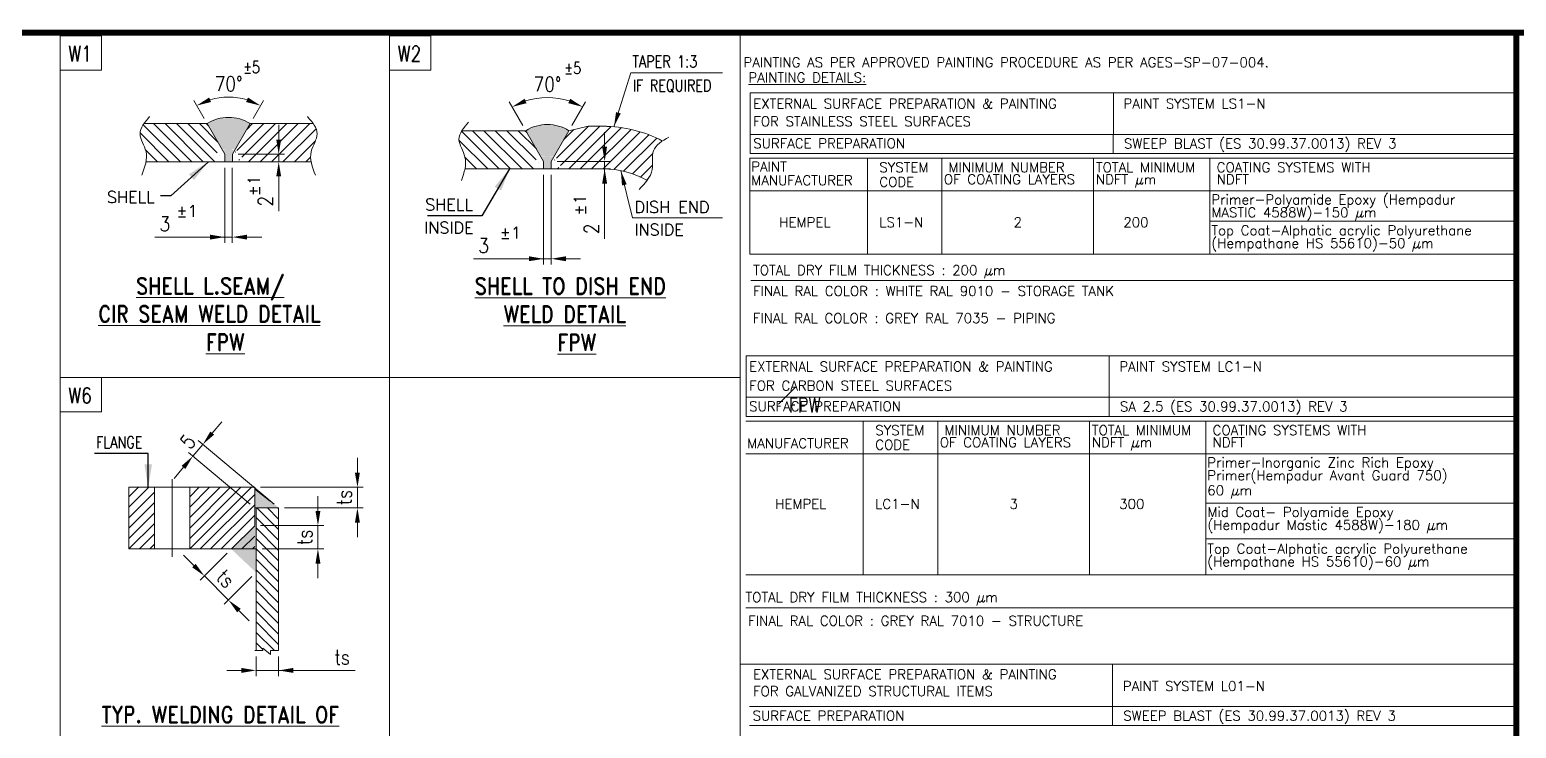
# Model space of a CAD drawing. Header units: inches. Extents: x -31906 to -25178, y -20157 to -15405.
# Drawn here: x -28442 to -26418, y -16472 to -15521 of the extents above; entities that cross this region are included whole.
import ezdxf
from ezdxf.enums import TextEntityAlignment as Align

# ---------------------------------------------------------------- set-up
doc = ezdxf.new("R2010")
doc.units = ezdxf.units.IN
doc.header["$LTSCALE"] = 200
doc.header["$MEASUREMENT"] = 0
doc.linetypes.add('CENTER2', pattern=[1.125, 0.75, -0.125, 0.125, -0.125])
for name, color, linetype, lineweight in [('AM_5', 3, 'Continuous', 15), ('HAT', 8, 'Continuous', 9), ('OBJECT', 7, 'Continuous', 18)]:
    doc.layers.add(name, color=color, linetype=linetype, lineweight=lineweight)
for name, color, linetype in [('BORDER1', 3, 'Continuous'), ('BORDER2', 7, 'Continuous'), ('DIM', 1, 'Continuous'), ('DIMENSION', 8, 'Continuous'), ('EQ', 7, 'Continuous'), ('hatch', 120, 'Continuous'), ('text', 3, 'Continuous')]:
    doc.layers.add(name, color=color, linetype=linetype)
doc.styles.add('ROMANC', font='ROMANC', dxfattribs={"height": 5})
doc.styles.add('ROMAND', font='romand.shx', dxfattribs={"width": 0.8})
doc.styles.add('ROMANS', font='romans.shx', dxfattribs={"width": 0.85})
doc.styles.add('ROMANT', font='romant.shx')
doc.styles.add('RS', font='ROMANS.shx', dxfattribs={"width": 0.8})
doc.styles.get("Standard").update_dxf_attribs({"font": 'romans.shx'})
doc.dimstyles.new('2-12.5', dxfattribs={"dimscale": 12.5, "dimtxt": 2, "dimasz": 2.5, "dimexe": 1.25, "dimexo": 1.25, "dimgap": 1, "dimtad": 1, "dimdec": 0, "dimzin": 4, "dimdsep": 46, "dimtxsty": 'RS', "dimcen": 1, "dimclrd": 252, "dimclre": 252, "dimclrt": 3, "dimadec": 1, "dimazin": 1, "dimtfac": 1, "dimtdec": 0, "dimtmove": 0, "dimatfit": 3, "dimfxl": 1.5, "dimtfill": 1, "dimtzin": 0, "dimlwd": -1, "dimlwe": -1, "dimarcsym": 1})
doc.dimstyles.new('VEP-8', dxfattribs={"dimscale": 8, "dimtxt": 2.5, "dimasz": 2.5, "dimexe": 1, "dimexo": 1, "dimgap": 1, "dimtad": 1, "dimdec": 1, "dimlfac": -1, "dimzin": 9, "dimdsep": 46, "dimtxsty": 'ROMANS', "dimcen": 0, "dimclrd": 256, "dimclre": 256, "dimclrt": 3, "dimadec": 0, "dimazin": 2, "dimtfac": 1, "dimtdec": 1, "dimtmove": 0, "dimatfit": 3, "dimfxl": 1, "dimlwd": -1, "dimlwe": -1, "dimarcsym": 1})
doc.dimstyles.new('VEP-8$0', dxfattribs={"dimscale": 8, "dimtxt": 2.5, "dimasz": 2.5, "dimexe": 1, "dimexo": 1, "dimgap": 1, "dimtad": 1, "dimdec": 1, "dimlfac": -1, "dimzin": 9, "dimdsep": 46, "dimtxsty": 'ROMANS', "dimcen": 0, "dimclrd": 256, "dimclre": 256, "dimclrt": 3, "dimadec": 0, "dimazin": 2, "dimtfac": 1, "dimtdec": 1, "dimtmove": 0, "dimatfit": 3, "dimfxl": 1, "dimlwd": -1, "dimlwe": -1, "dimarcsym": 1})

# ---------------------------------------------------------------- blocks, each defined once
blk = doc.blocks.new('0')
at = {"layer": 'BORDER1', "color": 154, "true_color": 0x1859a9, "const_width": 1}
blk.add_lwpolyline([(0, 564), (796, 564), (796, 0), (0, 0)], close=True, dxfattribs=at)
blk.add_lwpolyline([(656, 0), (656, 564)], dxfattribs=at)
at = {"layer": 'BORDER2', "flags": 8}
for tag, height, style, p in [('REV-A', 2.7, 'ROMANS', (662.76, 118.68)), ('RE-A', 7, 'ROMANT', (745.34, 6.15))]:
    blk.add_attdef(tag, text='', height=height, dxfattribs=dict(at, style=style)).set_placement(p, align=Align.CENTER)
at = {"layer": 'BORDER2', "style": 'ROMANS', "width": 4.59626}
blk.add_attdef('DATE-A', text='', height=2.7, dxfattribs=at).set_placement((668.47, 118.68), (681.47, 118.68), align=Align.FIT)
at = {"layer": 'BORDER2'}
for tag, height, style, p in [('DRN-A', 2.7, 'ROMANS', (689.55, 118.68)), ('CHD-A', 2.7, 'ROMANS', (701.61, 118.68)), ('APD-A', 2.7, 'ROMANS', (713.32, 118.68)), ('CONS_CONT_VEND', 3.5, 'ROMANC', (726, 61.94))]:
    blk.add_attdef(tag, text='', height=height, dxfattribs=dict(at, style=style)).set_placement(p, align=Align.CENTER)
at = {"layer": 'BORDER2', "style": 'ROMANS', "width": 0.8}
for tag, p, height in [('1:X', (670.77, 103.49), 3), ('LOC', (709.61, 103.49), 3), ('PROJ_NO', (774.84, 103.49), 3), ('CONS_DRG_NO', (681.74, 53.26), 2.5)]:
    blk.add_attdef(tag, p, '', height=height, dxfattribs=at)
at = {"layer": 'BORDER2', "lineweight": 30, "width": 0.8, "flags": 104}
blk.add_attdef('COMMENTS-A', text='', height=2.2, dxfattribs=at).set_placement((720.55, 120.5), align=Align.MIDDLE_LEFT)
at = {"layer": 'BORDER2', "style": 'ROMANS', "width": 0.8}
for tag, p in [('PROJECT_TITLE_1', (726, 45.91)), ('PROJECT_TITLE_2', (726, 40.58))]:
    blk.add_attdef(tag, text='', height=3.5, dxfattribs=at).set_placement(p, align=Align.MIDDLE)
at = {"layer": 'BORDER2', "style": 'ROMANT', "width": 0.8}
for tag, p in [('DRG_TITLE_1', (726, 29.73)), ('DRG_TITLE_2', (726, 23.03)), ('DRG_TITLE_3', (726, 16.33))]:
    blk.add_attdef(tag, text='', height=4, dxfattribs=at).set_placement(p, align=Align.CENTER)
at = {"layer": 'BORDER2', "style": 'ROMANT'}
for tag, p in [('AR', (668.95, 6.15)), ('PA', (683.03, 6.15)), ('DC', (697.09, 6.15)), ('TS', (775.94, 6.15))]:
    blk.add_attdef(tag, p, '', height=7, dxfattribs=at)
for tag, p in [('SRNO', (736.79, 6.15)), ('SH', (771.83, 6.2))]:
    blk.add_attdef(tag, text='', height=7, dxfattribs=at).set_placement(p, align=Align.RIGHT)
at = {"layer": 'BORDER2', "style": 'ROMANS', "flags": 2}
blk.add_attdef('TB_VERSION', text='', height=2, dxfattribs=at).set_placement((1, -1), align=Align.TOP_LEFT)
blk = doc.blocks.new('*D102')
at = {"layer": 'AM_5', "color": 8, "transparency": 16777216}
for p, q in [((-27659.3, -15680), (-27659.3, -15660)), ((-27724.1, -15700), (-27651.3, -15700)), ((-27659.3, -15700), (-27659.3, -15710.2)), ((-27724.1, -15710.2), (-27651.3, -15710.2)), ((-27659.3, -15710.2), (-27659.3, -15805.6)), ((-27659.3, -15730.2), (-27659.3, -15750.2))]:
    blk.add_line(p, q, dxfattribs=at)
for points in [[(-27662.7, -15680), (-27656, -15680), (-27659.3, -15700)], [(-27656, -15730.2), (-27662.7, -15730.2), (-27659.3, -15710.2)]]:
    blk.add_solid(points, dxfattribs=at)
at = {"layer": 'Defpoints', "color": 0, "transparency": 16777216}
for p in [(-27732.1, -15700), (-27732.1, -15710.2), (-27659.3, -15710.2)]:
    blk.add_point(p, dxfattribs=at)
at = {"layer": 'AM_5', "color": 3, "transparency": 16777216, "insert": (-27677.3, -15791.9), "char_height": 20, "attachment_point": 5, "rotation": 90, "style": 'ROMANS'}
blk.add_mtext('2', dxfattribs=at)
blk = doc.blocks.new('*D103')
at = {"layer": 'AM_5', "color": 8, "transparency": 16777216}
for p, q in [((-27742.4, -15718.2), (-27742.4, -15840.7)), ((-27732.1, -15718.2), (-27732.1, -15840.7)), ((-27742.4, -15832.7), (-27837.7, -15832.7)), ((-27762.4, -15832.7), (-27782.4, -15832.7)), ((-27742.4, -15832.7), (-27732.1, -15832.7)), ((-27712.1, -15832.7), (-27692.1, -15832.7))]:
    blk.add_line(p, q, dxfattribs=at)
for points in [[(-27762.4, -15836), (-27762.4, -15829.3), (-27742.4, -15832.7)], [(-27712.1, -15829.3), (-27712.1, -15836), (-27732.1, -15832.7)]]:
    blk.add_solid(points, dxfattribs=at)
at = {"layer": 'Defpoints', "color": 0, "transparency": 16777216}
for p in [(-27742.4, -15710.2), (-27732.1, -15710.2), (-27732.1, -15832.7)]:
    blk.add_point(p, dxfattribs=at)
at = {"layer": 'AM_5', "color": 3, "transparency": 16777216, "insert": (-27824, -15814.7), "char_height": 20, "attachment_point": 5, "style": 'ROMANS'}
blk.add_mtext('3', dxfattribs=at)
blk = doc.blocks.new('*D104')
at = {"layer": 'AM_5', "color": 8, "transparency": 16777216}
for p, q in [((-27770.5, -15651.3), (-27789.2, -15618.9)), ((-27703.9, -15651.3), (-27685.2, -15618.9))]:
    blk.add_line(p, q, dxfattribs=at)
blk.add_arc((-27737.2, -15709), 96, 71.962, 108.038, dxfattribs=at)
for points in [[(-27768.3, -15614.7), (-27765.6, -15620.7), (-27785.2, -15625.8)], [(-27708.8, -15620.7), (-27706.1, -15614.7), (-27689.2, -15625.8)]]:
    blk.add_solid(points, dxfattribs=at)
at = {"layer": 'Defpoints', "color": 0, "transparency": 16777216}
for p in [(-27720.5, -15614.4), (-27766.5, -15658.2), (-27707.9, -15658.2), (-27742.4, -15700), (-27732.1, -15700)]:
    blk.add_point(p, dxfattribs=at)
at = {"layer": 'AM_5', "color": 3, "transparency": 16777216, "insert": (-27737.2, -15595), "char_height": 20, "attachment_point": 5, "style": 'ROMANS'}
blk.add_mtext('70%%D', dxfattribs=at)
blk = doc.blocks.new('*D105')
at = {"layer": 'AM_5', "color": 8, "transparency": 16777216}
for p, q in [((-28103, -15670.4), (-28103, -15650.4)), ((-28158.1, -15690.4), (-28095, -15690.4)), ((-28158.1, -15700.6), (-28095, -15700.6)), ((-28103, -15690.4), (-28103, -15700.6)), ((-28103, -15720.6), (-28103, -15767.9))]:
    blk.add_line(p, q, dxfattribs=at)
for points in [[(-28106.3, -15670.4), (-28099.7, -15670.4), (-28103, -15690.4)], [(-28099.7, -15720.6), (-28106.3, -15720.6), (-28103, -15700.6)]]:
    blk.add_solid(points, dxfattribs=at)
at = {"layer": 'Defpoints', "color": 0, "transparency": 16777216}
for p in [(-28166.1, -15690.4), (-28166.1, -15700.6), (-28103, -15700.6)]:
    blk.add_point(p, dxfattribs=at)
at = {"layer": 'AM_5', "color": 3, "transparency": 16777216, "insert": (-28121, -15754.2), "char_height": 20, "attachment_point": 5, "rotation": 90, "style": 'ROMANS'}
blk.add_mtext('2', dxfattribs=at)
blk = doc.blocks.new('*D106')
at = {"layer": 'AM_5', "color": 8, "transparency": 16777216}
for p, q in [((-28176.4, -15708.6), (-28176.4, -15811.2)), ((-28166.1, -15708.6), (-28166.1, -15811.2)), ((-28176.4, -15803.2), (-28271.7, -15803.2)), ((-28196.4, -15803.2), (-28216.4, -15803.2)), ((-28176.4, -15803.2), (-28166.1, -15803.2)), ((-28146.1, -15803.2), (-28126.1, -15803.2))]:
    blk.add_line(p, q, dxfattribs=at)
for points in [[(-28196.4, -15806.5), (-28196.4, -15799.9), (-28176.4, -15803.2)], [(-28146.1, -15799.9), (-28146.1, -15806.5), (-28166.1, -15803.2)]]:
    blk.add_solid(points, dxfattribs=at)
at = {"layer": 'Defpoints', "color": 0, "transparency": 16777216}
for p in [(-28176.4, -15700.6), (-28166.1, -15700.6), (-28166.1, -15803.2)]:
    blk.add_point(p, dxfattribs=at)
at = {"layer": 'AM_5', "color": 3, "transparency": 16777216, "insert": (-28258, -15785.2), "char_height": 20, "attachment_point": 5, "style": 'ROMANS'}
blk.add_mtext('3', dxfattribs=at)
blk = doc.blocks.new('*D107')
at = {"layer": 'AM_5', "color": 8, "transparency": 16777216}
for p, q in [((-28204.5, -15641.6), (-28218.7, -15617.1)), ((-28137.9, -15641.6), (-28123.8, -15617.1))]:
    blk.add_line(p, q, dxfattribs=at)
blk.add_arc((-28171.2, -15699.3), 86.9, 73.2143, 106.7857, dxfattribs=at)
for points in [[(-28197.6, -15613), (-28195, -15619.1), (-28214.7, -15624)], [(-28147.4, -15619.1), (-28144.8, -15613), (-28127.8, -15624)]]:
    blk.add_solid(points, dxfattribs=at)
at = {"layer": 'Defpoints', "color": 0, "transparency": 16777216}
for p in [(-28156.1, -15613.7), (-28200.5, -15648.6), (-28141.9, -15648.6), (-28176.4, -15690.4), (-28166.1, -15690.4)]:
    blk.add_point(p, dxfattribs=at)
at = {"layer": 'AM_5', "color": 3, "transparency": 16777216, "insert": (-28171.2, -15594.4), "char_height": 20, "attachment_point": 5, "style": 'ROMANS'}
blk.add_mtext('70%%D', dxfattribs=at)
blk = doc.blocks.new('*D108')
at = {"layer": 'AM_5', "color": 8, "transparency": 16777216}
for p, q in [((-28133.7, -16374.4), (-28133.7, -16401.5)), ((-28103.1, -16374.5), (-28103.1, -16401.5)), ((-28153.7, -16393.5), (-28173.7, -16393.5)), ((-28133.7, -16393.5), (-28103.1, -16393.5)), ((-28103.1, -16393.5), (-27998.9, -16393.5)), ((-28083.1, -16393.5), (-28063.1, -16393.5))]:
    blk.add_line(p, q, dxfattribs=at)
for points in [[(-28153.7, -16396.8), (-28153.7, -16390.1), (-28133.7, -16393.5)], [(-28083.1, -16390.1), (-28083.1, -16396.8), (-28103.1, -16393.5)]]:
    blk.add_solid(points, dxfattribs=at)
at = {"layer": 'Defpoints', "color": 0, "transparency": 16777216}
for p in [(-28133.7, -16366.4), (-28103.1, -16366.5), (-28103.1, -16393.5)]:
    blk.add_point(p, dxfattribs=at)
at = {"layer": 'AM_5', "color": 3, "transparency": 16777216, "insert": (-28016.7, -16375.5), "char_height": 20, "attachment_point": 5, "style": 'ROMANS'}
blk.add_mtext('ts', dxfattribs=at)
blk = doc.blocks.new('*D109')
at = {"layer": 'AM_5', "color": 8, "transparency": 16777216}
for p, q in [((-27995.8, -16124), (-27995.8, -16104)), ((-28127.6, -16144), (-27987.8, -16144)), ((-27995.8, -16144), (-27995.8, -16172.1)), ((-28095.1, -16172.1), (-27987.8, -16172.1)), ((-27995.8, -16192.1), (-27995.8, -16212.1))]:
    blk.add_line(p, q, dxfattribs=at)
for points in [[(-27999.2, -16124), (-27992.5, -16124), (-27995.8, -16144)], [(-27992.5, -16192.1), (-27999.2, -16192.1), (-27995.8, -16172.1)]]:
    blk.add_solid(points, dxfattribs=at)
at = {"layer": 'Defpoints', "color": 0, "transparency": 16777216}
for p in [(-28135.6, -16144), (-28103.1, -16172.1), (-27995.8, -16172.1)]:
    blk.add_point(p, dxfattribs=at)
at = {"layer": 'AM_5', "color": 3, "transparency": 16777216, "insert": (-28013.8, -16158), "char_height": 20, "attachment_point": 5, "rotation": 90, "style": 'ROMANS'}
blk.add_mtext('ts', dxfattribs=at)
blk = doc.blocks.new('*D110')
at = {"layer": 'AM_5', "color": 8, "transparency": 16777216}
for p, q in [((-28049.6, -16176.2), (-28049.6, -16156.2)), ((-28127.6, -16196.2), (-28041.6, -16196.2)), ((-28049.6, -16196.2), (-28049.6, -16227.9)), ((-28125.7, -16227.9), (-28041.6, -16227.9)), ((-28049.6, -16247.9), (-28049.6, -16267.9))]:
    blk.add_line(p, q, dxfattribs=at)
for points in [[(-28052.9, -16176.2), (-28046.2, -16176.2), (-28049.6, -16196.2)], [(-28046.2, -16247.9), (-28052.9, -16247.9), (-28049.6, -16227.9)]]:
    blk.add_solid(points, dxfattribs=at)
at = {"layer": 'Defpoints', "color": 0, "transparency": 16777216}
for p in [(-28135.6, -16196.2), (-28133.7, -16227.9), (-28049.6, -16227.9)]:
    blk.add_point(p, dxfattribs=at)
at = {"layer": 'AM_5', "color": 3, "transparency": 16777216, "insert": (-28067.6, -16212.1), "char_height": 20, "attachment_point": 5, "rotation": 90, "style": 'ROMANS'}
blk.add_mtext('ts', dxfattribs=at)
blk = doc.blocks.new('*D111')
at = {"layer": 'AM_5', "color": 8, "transparency": 16777216}
for p, q in [((-28193.4, -16070.2), (-28180.6, -16054.8)), ((-28206.3, -16085.5), (-28219.7, -16101.5)), ((-28109.2, -16166.9), (-28212.4, -16080.3)), ((-28141.7, -16166.9), (-28225.8, -16096.4)), ((-28232.6, -16116.8), (-28245.4, -16132.1))]:
    blk.add_line(p, q, dxfattribs=at)
for points in [[(-28196, -16068), (-28190.9, -16072.3), (-28206.3, -16085.5)], [(-28230, -16119), (-28235.1, -16114.7), (-28219.7, -16101.5)]]:
    blk.add_solid(points, dxfattribs=at)
at = {"layer": 'Defpoints', "color": 0, "transparency": 16777216}
for p in [(-28219.7, -16101.5), (-28135.6, -16172.1), (-28103.1, -16172.1)]:
    blk.add_point(p, dxfattribs=at)
at = {"layer": 'AM_5', "color": 3, "transparency": 16777216, "insert": (-28226.8, -16081.9), "char_height": 20, "attachment_point": 5, "rotation": 50, "style": 'ROMANS'}
blk.add_mtext('5', dxfattribs=at)
blk = doc.blocks.new('*D112')
at = {"layer": 'AM_5', "color": 8, "transparency": 16777216}
for p, q in [((-28218.4, -16250.6), (-28232.5, -16236.5)), ((-28173.1, -16233.6), (-28209.9, -16270.4)), ((-28204.2, -16264.7), (-28171.3, -16297.7)), ((-28139.4, -16265.7), (-28177, -16303.3)), ((-28157.2, -16311.8), (-28143.1, -16325.9))]:
    blk.add_line(p, q, dxfattribs=at)
for points in [[(-28220.7, -16253), (-28216, -16248.3), (-28204.2, -16264.7)], [(-28154.8, -16309.4), (-28159.6, -16314.2), (-28171.3, -16297.7)]]:
    blk.add_solid(points, dxfattribs=at)
at = {"layer": 'Defpoints', "color": 0, "transparency": 16777216}
for p in [(-28167.4, -16227.9), (-28133.7, -16260.1), (-28171.3, -16297.7)]:
    blk.add_point(p, dxfattribs=at)
at = {"layer": 'AM_5', "color": 3, "transparency": 16777216, "insert": (-28175.1, -16268.5), "char_height": 20, "attachment_point": 5, "rotation": 315, "style": 'ROMANS'}
blk.add_mtext('ts', dxfattribs=at)

msp = doc.modelspace()

# ---------------------------------------------------------------- hatches: boundary and pattern name
at = {"layer": 'HAT', "lineweight": 15, "ltscale": 0.02}
h = msp.add_hatch(dxfattribs=at)
h.set_pattern_fill('ANSI31', color=256, scale=3.466902, angle=90)
h.set_pattern_definition([(135, (-126758.671, 34486.243), (-7.7834164, -7.7834164), [])])
edge = h.paths.add_edge_path()
edge.add_ellipse((-28171.36, -15695.2), major_axis=(18.11, 0), ratio=0.7096823, start_angle=118.74906, end_angle=204.6865, ccw=False)
edge.add_line((-28180.07, -15683.94), (-28198.73, -15651.63))
edge.add_line((-28198.73, -15651.63), (-28201.79, -15648.57))
edge.add_line((-28201.79, -15648.57), (-28286.4, -15648.57))
edge.add_spline(control_points=[(-28286.4, -15648.57), (-28289.6, -15653.11), (-28295.43, -15665.13), (-28282.15, -15682.87), (-28282.68, -15695.85), (-28283.6, -15700.57)], knot_values=[25.8136434, 25.8136434, 25.8136434, 25.8136434, 62.1934513, 120.6525313, 153.8654083, 153.8654083, 153.8654083, 153.8654083], degree=3, periodic=0)
edge.add_line((-28283.6, -15700.57), (-28187.81, -15700.57))
h = msp.add_hatch(dxfattribs=at)
h.set_pattern_fill('ANSI31,_O', color=256, scale=3.466909)
h.set_pattern_definition([(45, (-39862.363, -15961.821), (-7.783432, 7.783432), [])])
edge = h.paths.add_edge_path()
edge.add_line((-28141.92, -15648.57), (-28162.4, -15684.04))
edge.add_ellipse((-28171.36, -15695.2), major_axis=(18.11, 0), ratio=0.7096823, start_angle=-24.6865, end_angle=60.33991, ccw=False)
edge.add_line((-28154.91, -15700.57), (-28059.33, -15700.57))
edge.add_spline(control_points=[(-28052.91, -15718.62), (-28057.14, -15707.84), (-28064.64, -15688.72), (-28046.98, -15665.13), (-28052.82, -15653.11), (-28056.02, -15648.57)], knot_values=[25.8136434, 25.8136434, 25.8136434, 25.8136434, 101.1957152, 159.6547951, 196.034603, 196.034603, 196.034603, 196.034603], degree=3, periodic=0)
edge.add_line((-28056.02, -15648.57), (-28141.92, -15648.57))
h = msp.add_hatch(dxfattribs=at)
h.set_pattern_fill('ANSI31', color=256, scale=3.466902, angle=90)
h.set_pattern_definition([(135, (-126324.671, 34476.579), (-7.7834164, -7.7834164), [])])
edge = h.paths.add_edge_path()
edge.add_ellipse((-27737.36, -15704.87), major_axis=(18.11, 0), ratio=0.7096823, start_angle=118.74906, end_angle=204.6865, ccw=False)
edge.add_line((-27746.07, -15693.6), (-27764.73, -15661.29))
edge.add_line((-27764.73, -15661.29), (-27767.79, -15658.23))
edge.add_line((-27767.79, -15658.23), (-27853.66, -15658.23))
edge.add_spline(control_points=[(-27853.66, -15658.23), (-27855.6, -15662.77), (-27861.43, -15674.8), (-27848.15, -15692.54), (-27848.68, -15705.51), (-27849.6, -15710.23)], knot_values=[25.8136434, 25.8136434, 25.8136434, 25.8136434, 62.1934513, 120.6525313, 153.8654083, 153.8654083, 153.8654083, 153.8654083], degree=3, periodic=0)
edge.add_line((-27849.6, -15710.23), (-27753.81, -15710.23))
h = msp.add_hatch(dxfattribs=at)
h.set_pattern_fill('ANSI31', color=256, scale=3.466902)
h.set_pattern_definition([(45, (-126324.671, 34476.579), (-7.7834164, 7.7834164), [])])
edge = h.paths.add_edge_path()
edge.add_line((-27602.21, -15725.62), (-27599.31, -15722.72))
edge.add_spline(control_points=[(-27599.31, -15722.72), (-27597.04, -15719.07), (-27592.07, -15707.63), (-27598.23, -15682.25), (-27580.94, -15672.27), (-27571.82, -15667.01)], knot_values=[0, 0, 0, 0, 29.8605446, 88.3196245, 153.4543255, 153.4543255, 153.4543255, 153.4543255], degree=3, periodic=0)
edge.add_arc((-27661.39, -15825.76), 173.5, 62.22614, 90)
edge.add_line((-27661.39, -15652.26), (-27681.69, -15652.26))
edge.add_line((-27681.69, -15652.26), (-27707.92, -15658.23))
edge.add_line((-27707.92, -15658.23), (-27728.4, -15693.7))
edge.add_ellipse((-27737.36, -15704.87), major_axis=(18.11, 0), ratio=0.7096823, start_angle=-24.6865, end_angle=60.33991, ccw=False)
edge.add_line((-27720.63, -15710.23), (-27668.99, -15710.23))
edge.add_line((-27668.99, -15710.23), (-27661.39, -15710.23))
edge.add_arc((-27661.39, -15831.73), 121.49, 60.85202, 90, ccw=False)
at = {"layer": 'HAT', "lineweight": 15}
h = msp.add_hatch(dxfattribs=at)
h.set_pattern_fill('ANSI31', color=256, scale=80.481653, style=0)
h.set_pattern_definition([(45, (-104040.482, -72441.805), (-7.1136403, 7.1136403), [])])
h.paths.add_polyline_path([(-28271.96, -16143.98), (-28307.04, -16143.98), (-28307.04, -16227.93), (-28281.93, -16227.93), (-28271.96, -16227.93)])
h = msp.add_hatch(dxfattribs=at)
h.set_pattern_fill('ANSI31', color=256, scale=80.481653, style=0)
h.set_pattern_definition([(45, (-71291.123, -56122.293), (-7.1136403, 7.1136403), [])])
h.paths.add_polyline_path([(-28135.59, -16143.98), (-28224.16, -16143.98), (-28224.16, -16227.93), (-28135.59, -16227.93)])
h = msp.add_hatch(dxfattribs=at)
h.set_pattern_fill('ANSI31', color=256, scale=80.482457, angle=90, style=0)
h.set_pattern_definition([(135, (-28713.265, -16060.947), (-7.11371, -7.11371), [])])
h.paths.add_polyline_path([(-28133.73, -16172.08), (-28133.73, -16366.53), (-28124.76, -16366.53), (-28124.76, -16363.3), (-28114.34, -16371.95), (-28114.34, -16366.53), (-28103.09, -16366.53), (-28103.09, -16172.08)])
at = {"layer": 'hatch', "lineweight": 15, "ltscale": 0.01}
h = msp.add_hatch(color=256, dxfattribs=at)
edge = h.paths.add_edge_path()
edge.add_arc((-28171.21, -15694.96), 54.86, 57.73704, 122.26296)
edge.add_line((-28200.49, -15648.57), (-28180.07, -15683.94))
edge.add_ellipse((-28171.36, -15695.2), major_axis=(18.11, 0), ratio=0.7096823, start_angle=60.33991, end_angle=118.74906, ccw=False)
edge.add_line((-28162.4, -15684.04), (-28141.92, -15648.57))
edge = h.paths.add_edge_path()
edge.add_line((-28166.06, -15690.37), (-28162.4, -15684.04))
edge.add_ellipse((-28171.36, -15695.2), major_axis=(18.11, 0), ratio=0.7096823, start_angle=60.33991, end_angle=118.74906)
edge.add_line((-28180.07, -15683.94), (-28176.36, -15690.37))
edge.add_line((-28176.36, -15690.37), (-28176.36, -15700.57))
edge.add_line((-28176.36, -15700.57), (-28171.21, -15700.57))
edge.add_line((-28171.21, -15700.57), (-28166.06, -15700.57))
edge.add_line((-28166.06, -15700.57), (-28166.06, -15690.37))
h = msp.add_hatch(color=256, dxfattribs=at)
edge = h.paths.add_edge_path()
edge.add_arc((-27737.21, -15704.62), 54.86, 57.73704, 122.26296)
edge.add_line((-27766.49, -15658.23), (-27746.07, -15693.6))
edge.add_ellipse((-27737.36, -15704.87), major_axis=(18.11, 0), ratio=0.7096823, start_angle=60.33991, end_angle=118.74906, ccw=False)
edge.add_line((-27728.4, -15693.7), (-27707.92, -15658.23))
edge = h.paths.add_edge_path()
edge.add_line((-27732.06, -15700.03), (-27728.4, -15693.7))
edge.add_ellipse((-27737.36, -15704.87), major_axis=(18.11, 0), ratio=0.7096823, start_angle=60.33991, end_angle=118.74906)
edge.add_line((-27746.07, -15693.6), (-27742.36, -15700.03))
edge.add_line((-27742.36, -15700.03), (-27742.36, -15710.23))
edge.add_line((-27742.36, -15710.23), (-27737.21, -15710.23))
edge.add_line((-27737.21, -15710.23), (-27732.06, -15710.23))
edge.add_line((-27732.06, -15710.23), (-27732.06, -15700.03))
for points in [[(-28135.59, -16145.21), (-28135.59, -16172.08), (-28103.09, -16171.86)], [(-28133.73, -16227.93), (-28167.79, -16227.93), (-28133.73, -16195.73)], [(-28133.73, -16227.93), (-28167.79, -16227.93), (-28133.73, -16260.12)]]:
    msp.add_hatch(color=256, dxfattribs=at).paths.add_polyline_path(points)

# ---------------------------------------------------------------- linework, layer by layer
at = {"layer": 'DIM', "color": 4, "lineweight": 15, "ltscale": 0.01}
for p, q in [((-28157.93, -15700.57, 1.01), (-28102.99, -15700.57, 1.01)), ((-27723.93, -15710.23, 1.01), (-27668.99, -15710.23, 1.01))]:
    msp.add_line(p, q, dxfattribs=at)
at = {"layer": 'DIMENSION'}
msp.add_line((-27400.04, -16008.02), (-27422.66, -16030.64), dxfattribs=at)
at = {"layer": 'DIMENSION', "color": 32, "lineweight": 15}
for points in [[(-28400.59, -15528.78), (-28344.21, -15528.78), (-28344.21, -15575.75), (-28400.59, -15575.75)], [(-28400.59, -15994.41), (-28344.21, -15994.41), (-28344.21, -16041.38), (-28400.59, -16041.38)]]:
    msp.add_lwpolyline(points, close=True, dxfattribs=at)
at = {"layer": 'DIMENSION', "color": 32, "lineweight": 15, "elevation": 0.04}
msp.add_lwpolyline([(-27952.27, -15528.78), (-27895.89, -15528.78), (-27895.89, -15575.75), (-27952.27, -15575.75)], close=True, dxfattribs=at)
at = {"layer": 'EQ', "lineweight": 15, "ltscale": 4}
for p, q in [((-28286.4, -15648.57, 1.01), (-28200.49, -15648.57, 1.01)), ((-28176.36, -15690.37, 1.01), (-28200.49, -15648.57, 1.01)), ((-28166.06, -15690.37, 1.01), (-28141.92, -15648.57, 1.01)), ((-28056.02, -15648.57, 1.01), (-28141.92, -15648.57, 1.01)), ((-27853.63, -15658.23, 1.01), (-27766.49, -15658.23, 1.01)), ((-27742.36, -15700.03, 1.01), (-27766.49, -15658.23, 1.01)), ((-27732.06, -15700.03, 1.01), (-27707.92, -15658.23, 1.01)), ((-27707.92, -15658.23, 1.01), (-27681.69, -15652.26, 1.01)), ((-27661.39, -15652.26, 1.01), (-27681.69, -15652.26, 1.01)), ((-27681.69, -15652.26, 1.01), (-27656.62, -15652.26, 1.01)), ((-28283.6, -15700.57, 1.01), (-28171.21, -15700.57, 1.01)), ((-28176.36, -15690.37, 1.01), (-28176.36, -15700.57, 1.01)), ((-28058.81, -15700.57, 1.01), (-28171.21, -15700.57, 1.01)), ((-28166.06, -15690.37, 1.01), (-28166.06, -15700.57, 1.01)), ((-27742.36, -15700.03, 1.01), (-27742.36, -15710.23, 1.01)), ((-27732.06, -15700.03, 1.01), (-27732.06, -15710.23, 1.01)), ((-27849.44, -15710.23, 1.01), (-27737.21, -15710.23, 1.01)), ((-27737.21, -15710.23, 1.01), (-27661.39, -15710.23, 1.01))]:
    msp.add_line(p, q, dxfattribs=at)
at = {"layer": 'EQ', "lineweight": 15}
for p, q in [((-28135.59, -16143.98, -0.03), (-28307.04, -16143.98, -0.03)), ((-28307.04, -16227.93, -0.03), (-28307.04, -16143.98, -0.03)), ((-28271.96, -16143.98, -0.03), (-28271.96, -16227.93, -0.03)), ((-28224.16, -16143.98, -0.03), (-28224.16, -16227.93, -0.03)), ((-28135.59, -16143.98, -0.03), (-28135.59, -16196.24, -0.03)), ((-28135.59, -16172.08, -0.03), (-28103.09, -16172.08, -0.03)), ((-28133.73, -16366.53, -0.03), (-28133.73, -16172.08, -0.03)), ((-28103.09, -16366.53, -0.03), (-28103.09, -16171.86, -0.03)), ((-28281.93, -16227.93, -0.03), (-28307.04, -16227.93, -0.03)), ((-28133.73, -16227.93, -0.03), (-28281.93, -16227.93, -0.03))]:
    msp.add_line(p, q, dxfattribs=at)
at = {"layer": 'EQ', "lineweight": 15, "ltscale": 4}
for centre, radius, start, end in [((-28171.21, -15694.96, 1.01), 54.86, 57.73704, 122.26296), ((-27737.21, -15704.62, 1.01), 54.86, 57.73704, 122.26296), ((-27661.39, -15825.76, 1.01), 173.5, 62.22047, 90), ((-27661.39, -15831.73, 1.01), 121.49, 60.45673, 90)]:
    msp.add_arc(centre, radius, start, end, dxfattribs=at)
at = {"layer": 'hatch', "lineweight": 15, "ltscale": 0.01}
for p, q in [((-28198.73, -15651.63, 1.01), (-28201.79, -15648.57, 1.01)), ((-27764.73, -15661.29, 1.01), (-27767.79, -15658.23, 1.01)), ((-27602.21, -15725.62, 1.01), (-27599.11, -15722.51, 1.01)), ((-28135.59, -16146.49, -0.12), (-28114.48, -16162.78, -0.03)), ((-28124.76, -16366.53, -0.03), (-28135.59, -16366.53, -0.03)), ((-28114.34, -16371.95, -0.03), (-28124.76, -16363.3, -0.03)), ((-28124.76, -16363.3, -0.03), (-28124.76, -16366.53, -0.03)), ((-28114.34, -16366.53, -0.03), (-28103.09, -16366.53, -0.03)), ((-28114.34, -16366.53, -0.03), (-28114.34, -16371.95, -0.03))]:
    msp.add_line(p, q, dxfattribs=at)
for points in [[(-28278.63, -15638.96, 1.01), (-28291.77, -15662.5, 1.01), (-28283.61, -15686.48, 1.01), (-28289.5, -15718.62, 1.01)], [(-28063.78, -15638.96, 1.01), (-28050.65, -15662.5, 1.01), (-28058.8, -15686.48, 1.01), (-28052.91, -15718.62, 1.01)], [(-27844.45, -15646.47, 1.01), (-27857.59, -15670, 1.01), (-27849.43, -15693.99, 1.01), (-27854.13, -15726.12, 1.01)], [(-27571.82, -15667.01, 1.01), (-27592.98, -15685.7, 1.01), (-27594.65, -15710.97, 1.01), (-27612.42, -15738.39, 1.01)]]:
    msp.add_spline(points, degree=3, dxfattribs=at)
at = {"layer": 'OBJECT', "color": 252, "lineweight": 15}
for p, q in [((-28400.34, -15524.64), (-28400.38, -20036.64, 199.46)), ((-27952.27, -16540.1, 0.04), (-27952.27, -15528.78, 0.04)), ((-27474.67, -15994.41, 0.99), (-28400.59, -15994.41, 1.04))]:
    msp.add_line(p, q, dxfattribs=at)
at = {"layer": 'OBJECT', "color": 1, "lineweight": 15}
for p, q in [((-27461.2, -15606.67, -0.15), (-26418.42, -15606.67, -0.15)), ((-27461.2, -15606.67, -0.15), (-27461.2, -15689.2, -0.15)), ((-27461.2, -15663.23, -0.15), (-26418.42, -15663.23, -0.15)), ((-27461.59, -15695.52, -0.15), (-26418.42, -15695.52, -0.15)), ((-27461.59, -15695.52, -0.15), (-27461.59, -15826.36, -0.15)), ((-27461.2, -15689.2, -0.15), (-26418.42, -15689.2, -0.15)), ((-27301.74, -15695.52, -0.15), (-27301.74, -15826.36, -0.15)), ((-27200.15, -15695.52, -0.15), (-27200.15, -15826.36, -0.15)), ((-26993.91, -15695.52, -0.15), (-26993.91, -15826.36, -0.15)), ((-26835.44, -15695.52, -0.15), (-26835.44, -15826.36, -0.15)), ((-27461.59, -15740.07, -0.15), (-26418.42, -15740.07, -0.15)), ((-26835.44, -15781.64, -0.15), (-26418.42, -15781.64, -0.15)), ((-27461.59, -15826.36, -0.15), (-26418.42, -15826.36, -0.15)), ((-27460.5, -15862.46, -44.24), (-26418.42, -15862.46, -44.24)), ((-27466.75, -15964.84, 0.51), (-26418.42, -15964.84, 0.51)), ((-27466.75, -15964.84, 0.51), (-27466.75, -16047.37, 0.51)), ((-27466.75, -16021.4, 0.51), (-26418.42, -16021.4, 0.51)), ((-26972.51, -16047.37, 0.51), (-26972.51, -16021.4, 0.51)), ((-27467.14, -16053.69, 0.51), (-26418.42, -16053.69, 0.51)), ((-27466.75, -16047.37, 0.51), (-26418.42, -16047.37, 0.51)), ((-27307.29, -16053.69, 0.51), (-27307.29, -16263.43, 0.51)), ((-27205.7, -16053.69, 0.51), (-27205.7, -16263.43, 0.51)), ((-26999.46, -16053.69, 0.51), (-26999.46, -16263.43, 0.51)), ((-26840.99, -16053.69, 0.51), (-26840.99, -16263.43, 0.51)), ((-27467.14, -16098.24, 0.51), (-26418.42, -16098.24, 0.51)), ((-26840.99, -16165.62, 0.51), (-26418.42, -16165.62, 0.51)), ((-26840.99, -16214.06, 0.51), (-26418.42, -16214.06, 0.51)), ((-27467.14, -16263.43, 0.51), (-26418.42, -16263.43, 0.51)), ((-27467.14, -16308.34, -43.57), (-26418.42, -16308.34, -43.57)), ((-27474.66, -16384.8, 1.77), (-26418.42, -16384.8, -0.16)), ((-27462.08, -16442.74, -0.15), (-26418.42, -16442.74, -0.15)), ((-27462.08, -16468.71, -0.15), (-26418.42, -16468.71, -0.15))]:
    msp.add_line(p, q, dxfattribs=at)
at = {"layer": 'OBJECT', "color": 1, "linetype": 'CENTER2', "lineweight": 15, "ltscale": 5}
msp.add_line((-28248.06, -16133.03, -0.03), (-28248.06, -16238.87, -0.03), dxfattribs=at)
at = {"layer": 'text', "color": 1, "lineweight": 15}
for p, q in [((-27474.66, -16540.1, 2.09), (-27474.67, -15524.64)), ((-26418.42, -17294.32, -1.42), (-26418.42, -15524.64, 0)), ((-26966.88, -15606.67, -0.15), (-26966.88, -15663.23, -0.15)), ((-26966.96, -15689.2, -0.15), (-26966.96, -15663.23, -0.15)), ((-26972.43, -15964.84, 0.51), (-26972.43, -16021.4, 0.51)), ((-26967.83, -16468.71, -0.15), (-26967.83, -16384.8, -0.15))]:
    msp.add_line(p, q, dxfattribs=at)

# ---------------------------------------------------------------- block references
at = {"layer": 'BORDER1', "xscale": 8.00000000000013, "yscale": 8.00000000000013, "zscale": 8.00000000000013}
msp.add_blockref('0', (-31666.42, -20036.64), dxfattribs=at)

# ---------------------------------------------------------------- texts
at = {"layer": 'DIMENSION', "color": 3, "style": 'ROMANS', "width": 0.8}
msp.add_text('FPW', height=20, dxfattribs=at).set_placement((-27408.75, -16042.21))
at = {"layer": 'OBJECT', "color": 3, "lineweight": 15, "style": 'RS', "width": 0.8}
for s, p in [('TAPER 1:3', (-27621.49, -15571.94, 1.01)), ('IF REQUIRED', (-27620.99, -15604.79, 1.01)), ('FLANGE', (-28351.58, -16090.59, -0.03))]:
    msp.add_text(s, height=16, dxfattribs=at).set_placement(p)
at = {"layer": 'OBJECT', "color": 3, "lineweight": 15, "style": 'RS'}
for s, height, p in [('  PAINTING AS PER APPROVED PAINTING PROCEDURE AS PER AGES-SP-07-004.', 13.3175, (-27488.64, -15571.79, -0.15)), ('%%UPAINTING DETAILS:', 13.3175, (-27463.58, -15592.44, -0.15)), ('EXTERNAL SURFACE PREPARATION & PAINTING', 13.3175, (-27457, -15627.95, -0.15)), ('PAINT SYSTEM LS1-N', 13.3175, (-26953.12, -15627.95, -0.15)), ('FOR STAINLESS STEEL SURFACES', 13.3175, (-27457, -15652.21, -0.15)), ('SURFACE PREPARATION', 13.3175, (-27457, -15682.2, -0.15)), ('SWEEP BLAST (ES 30.99.37.0013) REV 3', 13.3175, (-26952.43, -15682.38, -0.15)), ('PAINT', 13.317, (-27459.75, -15713.8, -0.15)), ('SYSTEM', 13.317, (-27285.37, -15714.68, -0.15)), ('MINIMUM NUMBER', 13.3175, (-27191.28, -15714.68, -0.15)), ('TOTAL MINIMUM', 13.3175, (-26990.55, -15714.68, -0.15)), ('COATING SYSTEMS WITH', 13.3175, (-26826.19, -15714.68, -0.15)), ('MANUFACTURER', 13.3175, (-27459.75, -15732.45, -0.15)), ('CODE', 13.317, (-27285.37, -15734.63, -0.15)), ('OF COATING LAYERS', 13.3175, (-27197.63, -15731.17, -0.15)), ('NDFT µm', 13.317, (-26990.55, -15731.17, -0.15)), ('NDFT', 13.317, (-26826.19, -15731.17, -0.15)), ('SHELL', 16, (-28336.84, -15756.68, 1.01)), ('±1', 16, (-28242.22, -15775.67, 1.01)), ('SHELL', 16, (-27903.69, -15766.84, 1.01)), ('DISH END', 16, (-27618.73, -15770.28, 1.01)), ('Primer-Polyamide Epoxy (Hempadur', 13.3175, (-26833.46, -15758.66, -0.15)), ('MASTIC 4588W)-150 µm', 13.3175, (-26833.46, -15776.23, -0.15)), ('INSIDE', 16, (-27904.83, -15798.31, 1.01)), ('HEMPEL', 13.317, (-27421.55, -15789.61, -0.15)), ('LS1-N', 13.317, (-27285.43, -15789.61, -0.15)), ('2', 13.32, (-27102.71, -15789.61, -0.15)), ('200', 13.317, (-26953.26, -15789.61, -0.15)), ('±1', 16, (-27802.14, -15805.15, 1.01)), ('INSIDE', 16, (-27618.71, -15801.06, 1.01)), ('Top Coat-Alphatic acrylic Polyurethane', 13.3175, (-26833.46, -15800.6, -0.15)), ('(Hempathane HS 55610)-50 µm', 13.3175, (-26833.46, -15818.17, -0.15)), ('TOTAL DRY FILM THICKNESS : 200 µm ', 13.3175, (-27457.28, -15854.8, -44.24)), ('FINAL RAL COLOR : WHITE RAL 9010 - STORAGE TANK', 13.3175, (-27457.28, -15883.36, -44.24)), ('FINAL RAL COLOR : GREY RAL 7035 - PIPING', 13.3175, (-27457.67, -15920.22, -44.24)), ('EXTERNAL SURFACE PREPARATION & PAINTING', 13.3175, (-27462.55, -15986.12, 0.51)), ('PAINT SYSTEM LC1-N', 13.3175, (-26958.67, -15986.12, 0.51)), ('FOR CARBON STEEL SURFACES', 13.3175, (-27462.55, -16012.1, 0.51)), ('SA 2.5 (ES 30.99.37.0013) REV 3', 13.3175, (-26957.98, -16040.56, 0.51)), ('SURFACE PREPARATION', 13.3175, (-27462.55, -16040.38, 0.51)), ('SYSTEM', 13.317, (-27290.91, -16072.86, 0.51)), ('MINIMUM NUMBER', 13.3175, (-27196.83, -16072.86, 0.51)), ('TOTAL MINIMUM', 13.3175, (-26996.09, -16072.86, 0.51)), ('COATING SYSTEMS WITH', 13.3175, (-26831.74, -16072.86, 0.51)), ('MANUFACTURER', 13.3175, (-27465.3, -16090.62, 0.51)), ('CODE', 13.317, (-27290.91, -16092.8, 0.51)), ('OF COATING LAYERS', 13.3175, (-27203.17, -16089.35, 0.51)), ('NDFT µm', 13.317, (-26996.09, -16089.35, 0.51)), ('NDFT', 13.317, (-26831.74, -16089.35, 0.51)), ('Primer-Inorganic Zinc Rich Epoxy ', 13.3175, (-26839, -16116.83, 0.51)), ('Primer(Hempadur Avant Guard 750)', 13.3175, (-26839, -16134.41, 0.51)), ('60 µm', 13.317, (-26839, -16154.89, 0.51)), ('HEMPEL', 13.317, (-27427.1, -16173.33, 0.51)), ('LC1-N', 13.317, (-27290.98, -16173.33, 0.51)), ('3', 13.32, (-27108.26, -16173.33, 0.51)), ('300', 13.317, (-26958.81, -16173.33, 0.51)), ('Mid Coat- Polyamide Epoxy', 13.3175, (-26838.84, -16184.37, 0.51)), ('(Hempadur Mastic 4588W)-180 µm', 13.3175, (-26838.84, -16201.95, 0.51)), ('Top Coat-Alphatic acrylic Polyurethane', 13.3175, (-26839, -16234.23, 0.51)), ('(Hempathane HS 55610)-60 µm', 13.3175, (-26839, -16251.8, 0.51)), ('TOTAL DRY FILM THICKNESS : 300 µm ', 13.3175, (-27467.63, -16300.4, -43.57)), ('FINAL RAL COLOR : GREY RAL 7010 - STRUCTURE', 13.3175, (-27463.93, -16332.54, -43.57)), ('EXTERNAL SURFACE PREPARATION & PAINTING', 13.3175, (-27457.35, -16405.55, -0.15)), ('PAINT SYSTEM L01-N', 13.3175, (-26954, -16421.49, -0.15)), ('FOR GALVANIZED STRUCTURAL ITEMS', 13.3175, (-27457.35, -16428.41, -0.15)), ('SURFACE PREPARATION', 13.3175, (-27457.88, -16461.71, -0.15)), ('SWEEP BLAST (ES 30.99.37.0013) REV 3', 13.3175, (-26953.31, -16461.89, -0.15))]:
    msp.add_text(s, height=height, dxfattribs=at).set_placement(p)
for p in [(-28128.78, -15747.6, 1.01), (-27685.13, -15773.64, 1.01)]:
    msp.add_text('±1', height=16, rotation=90, dxfattribs=at).set_placement(p)
at = {"layer": 'OBJECT', "color": 3, "lineweight": 15, "char_height": 16, "attachment_point": 5, "style": 'RS'}
for insert in [(-28139.91, -15571.69, 1.01), (-27702.73, -15572.89, 1.01)]:
    msp.add_mtext('%%P5', dxfattribs=dict(at, insert=insert))
at = {"layer": 'text', "color": 3, "lineweight": 15, "style": 'ROMAND', "width": 0.85}
for s, height, p in [('%%USHELL L.SEAM/', 22.6022, (-28297.2, -15881.04, 1.06)), ('%%USHELL TO DISH END', 22.6022, (-27836.03, -15881.16, 1.01)), ('%%UCIR SEAM WELD DETAIL', 22.6022, (-28348.5, -15919.13, 1.06)), ('%%UWELD DETAIL', 22.6022, (-27796.99, -15919.49, 1.01)), ('%%UFPW', 22.602, (-28201.96, -15957.69, 1.06)), ('%%UFPW', 22.602, (-27723.46, -15958.02, 1.06)), ('%%UTYP. WELDING DETAIL OF', 22.6022, (-28344.2, -16465.05, 0.04))]:
    msp.add_text(s, height=height, rotation=0.00011, dxfattribs=at).set_placement(p)
at = {"layer": 'text', "color": 64, "lineweight": 15, "char_height": 20.996, "attachment_point": 5, "style": 'ROMAND'}
for s, insert in [('\\A1;W1', (-28373.22, -15553.31)), ('\\A1;W2', (-27924.9, -15553.31, 0.04)), ('\\A1;W6', (-28373.22, -16018.94))]:
    msp.add_mtext(s, dxfattribs=dict(at, insert=insert))

# ---------------------------------------------------------------- dimensions: what is measured, and where the dimension line sits
at = {"layer": 'AM_5'}
for base, line1, line2, picture, middle in [((-28156.12, -15613.7), ((-28176.36, -15690.37, 1.01), (-28200.49, -15648.57, 1.01)), ((-28166.06, -15690.37, 1.01), (-28141.92, -15648.57, 1.01)), '*D107', (-28171.21, -15612.38, 1.01)), ((-27720.54, -15614.44), ((-27742.36, -15700.03, 1.01), (-27766.49, -15658.23, 1.01)), ((-27732.06, -15700.03, 1.01), (-27707.92, -15658.23, 1.01)), '*D104', (-27737.21, -15612.98, 1.01))]:
    dim = msp.add_angular_dim_2l(base=base, line1=line1, line2=line2, text='70%%D', dimstyle='VEP-8', override={"dimclrd": 8, "dimclre": 8, "dimadec": 1}, dxfattribs=at)
    dim.commit()
    dim.dimension.update_dxf_attribs({"geometry": picture, "text_midpoint": middle, "dimtype": 162})
dim = msp.add_linear_dim(base=(-28102.99, -15700.57, 1.01), p1=(-28166.06, -15690.37, 1.01), p2=(-28166.06, -15700.57, 1.01), angle=90, text='2', dimstyle='VEP-8$0', override={"dimclrd": 8, "dimclre": 8}, dxfattribs=at)
dim.commit()
dim.dimension.update_dxf_attribs({"geometry": '*D105', "text_midpoint": (-28120.99, -15754.24, 1.01)})
for base, p1, p2, angle, text, picture, middle in [((-27659.33, -15710.23, 1.01), (-27732.06, -15700.03, 1.01), (-27732.06, -15710.23, 1.01), 90, '2', '*D102', (-27659.33, -15791.9, 1.01)), ((-28219.7, -16101.5, 0.18), (-28103.08, -16172.08, -0.03), (-28135.58, -16172.08, -0.03), 50, '5', '*D111', (-28212.98, -16093.49, 0.18)), ((-27995.83, -16172.08, 0.18), (-28135.59, -16143.98, -0.03), (-28103.09, -16172.08, -0.03), 90, 'ts', '*D109', (-27995.83, -16158.03, 0.18)), ((-28049.56, -16227.93, 0.18), (-28135.59, -16196.24, -0.03), (-28133.73, -16227.93, -0.03), 90, 'ts', '*D110', (-28049.56, -16212.08, 0.18)), ((-28171.34, -16297.66, -0.03), (-28167.42, -16227.93, -0.03), (-28133.73, -16260.05, -0.03), 135, 'ts', '*D112', (-28187.79, -16281.2, -0.03))]:
    dim = msp.add_linear_dim(base=base, p1=p1, p2=p2, angle=angle, text=text, dimstyle='VEP-8$0', override={"dimclrd": 8, "dimclre": 8}, dxfattribs=at)
    dim.commit()
    dim.dimension.update_dxf_attribs({"geometry": picture, "text_midpoint": middle, "dimtype": 160})
for base, p1, p2, text, picture, middle in [((-28166.06, -15803.19, 1.01), (-28176.36, -15700.57, 1.01), (-28166.06, -15700.57, 1.01), '3', '*D106', (-28258.03, -15803.19, 1.01)), ((-27732.06, -15832.67, 1.01), (-27742.36, -15710.23, 1.01), (-27732.06, -15710.23, 1.01), '3', '*D103', (-27824.03, -15832.67, 1.01)), ((-28103.09, -16393.46, -0.03), (-28133.73, -16366.37, -0.03), (-28103.09, -16366.53, -0.03), 'ts', '*D108', (-28016.66, -16393.46, -0.03))]:
    dim = msp.add_linear_dim(base=base, p1=p1, p2=p2, text=text, dimstyle='VEP-8$0', override={"dimclrd": 8, "dimclre": 8}, dxfattribs=at)
    dim.commit()
    dim.dimension.update_dxf_attribs({"geometry": picture, "text_midpoint": middle, "dimtype": 160})

# ---------------------------------------------------------------- leaders
for points in [[(-27646.65, -15652.89, 1.01), (-27623.47, -15579.48, 1.01), (-27498.87, -15579.48, 1.01)], [(-27637.24, -15712.66, 1.01), (-27621.57, -15776.82, 1.01), (-27498.91, -15776.82, 1.01)]]:
    msp.add_leader(points, dimstyle='VEP-8', override={"dimclrd": 8, "dimclre": 8}, dxfattribs=at)
at = {"layer": 'DIM', "lineweight": 15, "ltscale": 0.8}
for points in [[(-28198.66, -15700.57, 1.01), (-28249.74, -15746.8, 1.01), (-28263.82, -15746.8, 1.01)], [(-27788.85, -15710.23, 1.01), (-27826.45, -15774.35, 1.01), (-27900.64, -15774.35, 1.01)]]:
    msp.add_leader(points, dimstyle='2-12.5', dxfattribs=at)
msp.add_leader([(-28280.59, -16143.98, -0.03), (-28280.59, -16098.04, -0.03), (-28353.53, -16098.04, -0.03)], dimstyle='2-12.5', override={"dimadec": 0}, dxfattribs=at)

doc.saveas('drawing.dxf')
